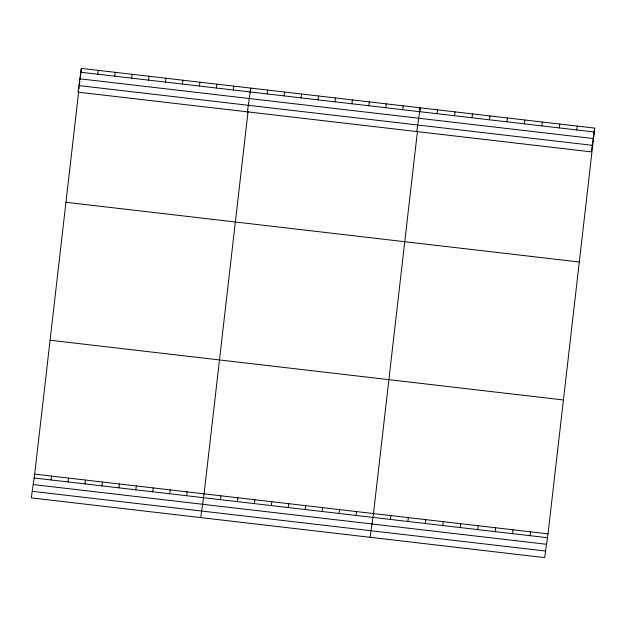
<?xml version="1.0" encoding="UTF-8"?>
<svg xmlns="http://www.w3.org/2000/svg" width="626" height="626" viewBox="0 0 626 626"><rect width="100%" height="100%" fill="white"/><g stroke="black" fill="none" stroke-linecap="round" stroke-linejoin="round"><path stroke-width="0.94" d="M594.7 128.119L591.32 151.868L77.976 92.139L81.357 68.391L594.7 128.119L548.024 533.861L544.643 557.61L31.3 497.881L34.68 474.132L78.68 91.631M79.001 88.845L79.22 86.983M79.541 84.197L79.862 81.403M80.073 79.549L81.357 68.391M248.084 111.342L204.084 493.836L200.703 517.592M250.228 92.75L250.76 88.102L247.38 111.851M417.487 131.053L373.487 513.547L370.107 537.304M419.733 111.53L420.163 107.813L416.783 131.562M97.75 74.22L98.298 70.362M51.074 479.962L51.622 476.096M114.691 76.192L115.239 72.334M68.015 481.934L68.563 478.068M131.624 78.164L132.18 74.298M84.948 483.906L85.504 480.04M148.565 80.136L149.121 76.27M101.889 485.878L102.445 482.012M165.507 82.108L166.054 78.242M118.83 487.85L119.386 483.984M182.448 84.08L182.995 80.214M135.772 489.814L136.319 485.956M199.389 86.052L199.937 82.186M152.713 491.786L153.26 487.928M216.33 88.016L216.878 84.158M169.654 493.757L170.202 489.9M233.271 89.987L233.819 86.13M186.595 495.729L187.143 491.872M267.153 93.931L267.701 90.074M220.477 499.673L221.025 495.808M284.094 95.903L284.642 92.038M237.418 501.645L237.966 497.78M301.028 97.875L301.583 94.01M254.352 503.617L254.907 499.751M317.969 99.847L318.524 95.981M271.293 505.589L271.848 501.723M334.91 101.819L335.458 97.953M288.234 507.553L288.789 503.695M351.851 103.791L352.399 99.925M305.175 509.525L305.723 505.667M368.792 105.763L369.34 101.897M322.116 511.497L322.664 507.639M385.733 107.727L386.281 103.869M339.057 513.469L339.605 509.611M402.675 109.699L403.222 105.841M355.998 515.441L356.546 511.575M437.065 113.705L437.613 109.84M390.389 519.439L390.945 515.581M454.523 115.732L455.071 111.874M407.847 521.474L408.395 517.608M471.973 117.766L472.52 113.901M425.297 523.5L425.852 519.643M489.43 119.793L489.978 115.935M442.754 525.535L443.302 521.669M506.88 121.827L507.428 117.962M460.204 527.569L460.759 523.704M524.338 123.854L524.885 119.996M477.661 529.596L478.209 525.73M541.787 125.889L542.335 122.023M495.111 531.63L495.667 527.765M559.245 127.915L559.793 124.058M512.569 533.657L513.117 529.799M576.695 129.95L577.242 126.084M530.019 535.692L530.574 531.826M80.809 72.248L594.152 131.976M79.87 78.813L593.213 138.542M78.907 85.582L592.251 145.31M65.957 202.284L579.3 262.012M50.08 340.231L563.423 399.967M34.68 474.132L548.024 533.861M34.133 477.99L547.476 537.718M33.194 484.555L546.537 544.284M32.231 491.316L545.575 551.044"/></g></svg>
